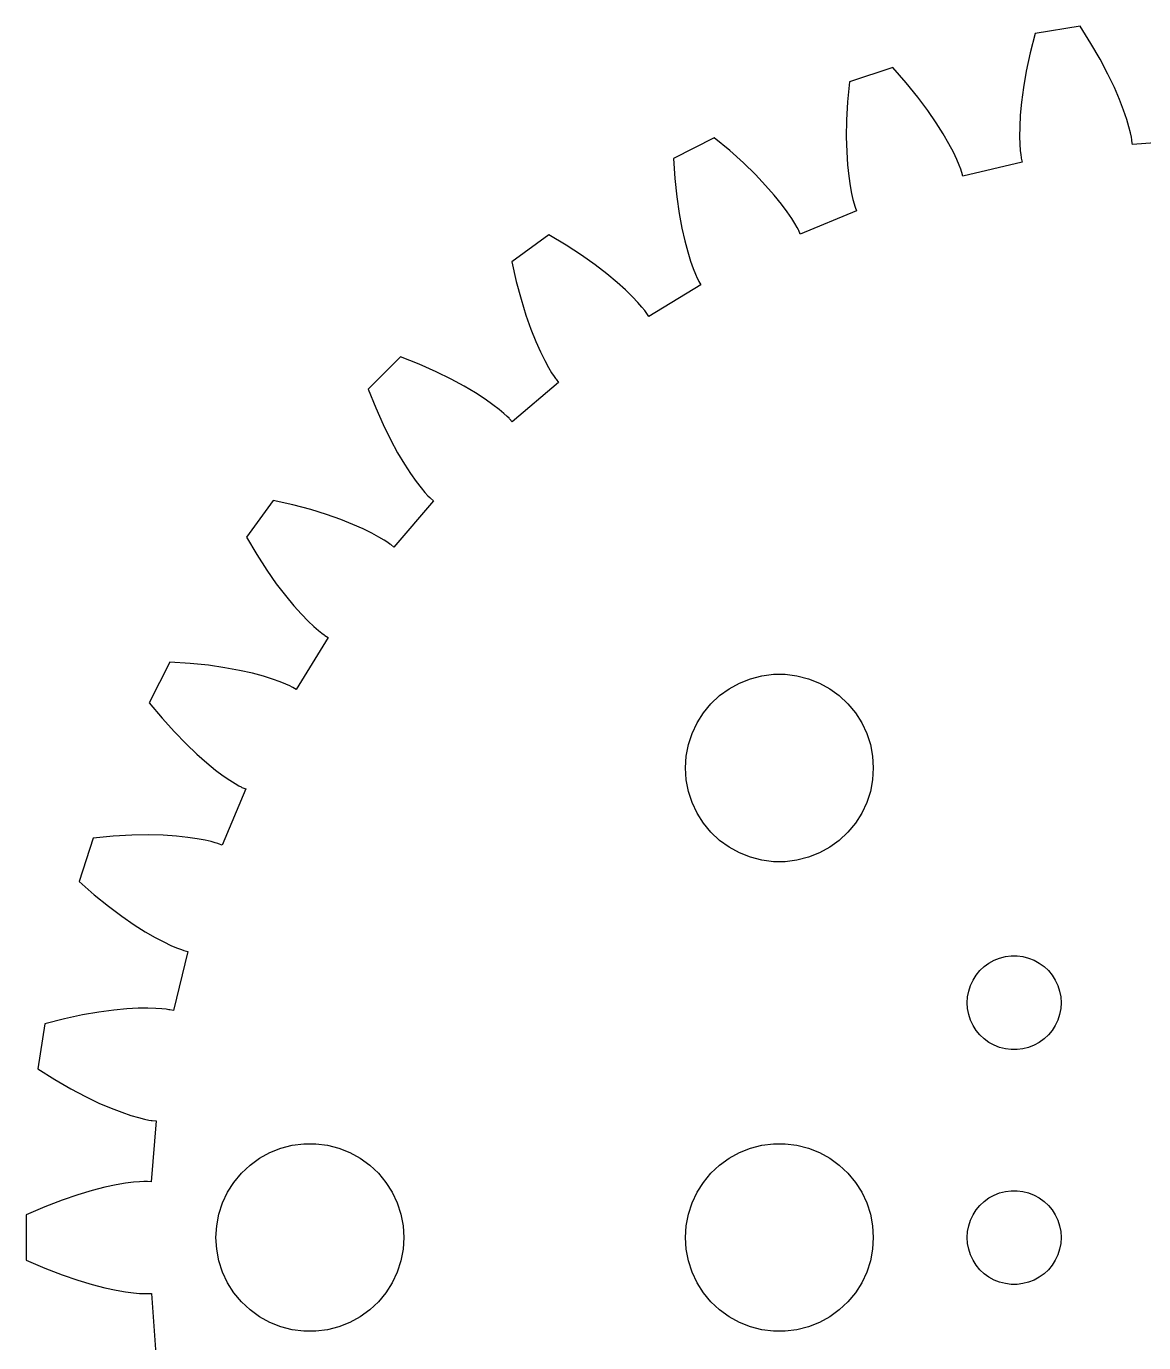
# Model space of a CAD drawing. Header units: metres. Extents: x -39 to 39, y 71 to 259.
# Drawn here: x -39.06 to -3.36, y 216.64 to 258.69 of the extents above; entities that cross this region are included whole.
import ezdxf

# ---------------------------------------------------------------- set-up
doc = ezdxf.new("R2010")
doc.units = ezdxf.units.M

msp = doc.modelspace()

# ---------------------------------------------------------------- linework, layer by layer
for p, q in [((-5.39183, 258.693), (-6.82874, 258.465)), ((-5.0466, 258.148), (-5.39183, 258.693)), ((-6.82874, 258.465), (-6.98885, 257.841)), ((-6.98885, 257.841), (-7.11221, 257.265)), ((-4.75145, 257.639), (-5.0466, 258.148)), ((-11.3783, 257.373), (-12.7619, 256.923)), ((-10.9522, 256.889), (-11.3783, 257.373)), ((-4.50298, 257.168), (-4.75145, 257.639)), ((-7.11221, 257.265), (-7.20299, 256.741)), ((-4.29761, 256.738), (-4.50298, 257.168)), ((-12.7619, 256.923), (-12.8224, 256.281)), ((-10.581, 256.432), (-10.9522, 256.889)), ((-7.20299, 256.741), (-7.26546, 256.268)), ((-4.13165, 256.352), (-4.29761, 256.738)), ((-12.8224, 256.281), (-12.8542, 255.694)), ((-10.2619, 256.006), (-10.581, 256.432)), ((-7.26546, 256.268), (-7.30394, 255.85)), ((-4.00127, 256.012), (-4.13165, 256.352)), ((-12.8542, 255.694), (-12.8618, 255.161)), ((-9.99182, 255.614), (-10.2619, 256.006)), ((-7.30394, 255.85), (-7.32281, 255.486)), ((-3.90248, 255.72), (-4.00127, 256.012)), ((-3.83121, 255.478), (-3.90248, 255.72)), ((-9.7675, 255.258), (-9.99182, 255.614)), ((-9.58549, 254.943), (-9.7675, 255.258)), ((-7.32281, 255.486), (-7.32652, 255.177)), ((-3.78329, 255.288), (-3.83121, 255.478)), ((-3.75444, 255.15), (-3.78329, 255.288)), ((-17.0846, 255.133), (-18.3809, 254.472)), ((-16.5881, 254.722), (-17.0846, 255.133)), ((-12.8618, 255.161), (-12.8496, 254.685)), ((-9.44223, 254.67), (-9.58549, 254.943)), ((-7.32652, 255.177), (-7.31955, 254.925)), ((-7.31955, 254.925), (-7.30634, 254.73)), ((-3.74036, 255.068), (-3.75444, 255.15)), ((-3.73665, 255.04), (-3.74036, 255.068)), ((-3.72354, 254.917), (-3.73665, 255.04)), ((-1.78416, 255.063), (-3.72354, 254.917)), ((-18.3809, 254.472), (-18.3402, 253.829)), ((-16.15, 254.329), (-16.5881, 254.722)), ((-12.8496, 254.685), (-12.8221, 254.266)), ((-9.33398, 254.442), (-9.44223, 254.67)), ((-9.2569, 254.261), (-9.33398, 254.442)), ((-7.30634, 254.73), (-7.29138, 254.59)), ((-7.29138, 254.59), (-7.27916, 254.507)), ((-7.27916, 254.507), (-7.27411, 254.48)), ((-7.27411, 254.48), (-7.24725, 254.352)), ((-15.7682, 253.958), (-16.15, 254.329)), ((-12.8221, 254.266), (-12.7838, 253.903)), ((-9.20697, 254.13), (-9.2569, 254.261)), ((-9.18008, 254.051), (-9.20697, 254.13)), ((-9.17209, 254.024), (-9.18008, 254.051)), ((-9.13991, 253.904), (-9.17209, 254.024)), ((-7.24725, 254.352), (-9.13991, 253.904)), ((-18.3402, 253.829), (-18.2797, 253.244)), ((-15.44, 253.612), (-15.7682, 253.958)), ((-15.1628, 253.296), (-15.44, 253.612)), ((-12.7838, 253.903), (-12.7393, 253.598)), ((-12.7393, 253.598), (-12.693, 253.35)), ((-18.2797, 253.244), (-18.2039, 252.716)), ((-14.9337, 253.013), (-15.1628, 253.296)), ((-12.693, 253.35), (-12.6493, 253.159)), ((-12.6493, 253.159), (-12.6127, 253.024)), ((-14.7495, 252.766), (-14.9337, 253.013)), ((-14.6069, 252.557), (-14.7495, 252.766)), ((-12.5319, 252.796), (-14.3312, 252.057)), ((-12.6127, 253.024), (-12.5876, 252.944)), ((-12.5876, 252.944), (-12.5783, 252.917)), ((-12.5783, 252.917), (-12.5319, 252.796)), ((-18.2039, 252.716), (-18.1174, 252.248)), ((-14.5026, 252.391), (-14.6069, 252.557)), ((-14.4328, 252.27), (-14.5026, 252.391)), ((-22.3703, 252.028), (-23.5472, 251.172)), ((-21.8155, 251.699), (-22.3703, 252.028)), ((-18.1174, 252.248), (-18.0246, 251.838)), ((-14.3938, 252.195), (-14.4328, 252.27)), ((-14.3817, 252.17), (-14.3938, 252.195)), ((-14.3312, 252.057), (-14.3817, 252.17)), ((-21.3214, 251.38), (-21.8155, 251.699)), ((-18.0246, 251.838), (-17.9301, 251.486)), ((-17.9301, 251.486), (-17.8384, 251.192)), ((-23.5472, 251.172), (-23.4064, 250.543)), ((-20.8862, 251.073), (-21.3214, 251.38)), ((-20.508, 250.783), (-20.8862, 251.073)), ((-17.8384, 251.192), (-17.7538, 250.954)), ((-20.1848, 250.514), (-20.508, 250.783)), ((-17.7538, 250.954), (-17.6808, 250.772)), ((-17.6808, 250.772), (-17.6235, 250.644)), ((-17.6235, 250.644), (-17.5862, 250.569)), ((-23.4064, 250.543), (-23.2551, 249.975)), ((-19.9142, 250.27), (-20.1848, 250.514)), ((-19.6936, 250.055), (-19.9142, 250.27)), ((-17.5079, 250.431), (-19.1696, 249.421)), ((-17.5862, 250.569), (-17.5728, 250.544)), ((-17.5728, 250.544), (-17.5079, 250.431)), ((-23.2551, 249.975), (-23.0978, 249.466)), ((-19.5202, 249.872), (-19.6936, 250.055)), ((-19.3912, 249.724), (-19.5202, 249.872)), ((-23.0978, 249.466), (-22.939, 249.017)), ((-19.3032, 249.615), (-19.3912, 249.724)), ((-19.253, 249.547), (-19.3032, 249.615)), ((-19.2371, 249.524), (-19.253, 249.547)), ((-19.1696, 249.421), (-19.2371, 249.524)), ((-22.939, 249.017), (-22.7832, 248.626)), ((-22.7832, 248.626), (-22.6349, 248.294)), ((-27.105, 248.134), (-28.1337, 247.105)), ((-26.5058, 247.896), (-27.105, 248.134)), ((-22.6349, 248.294), (-22.4982, 248.017)), ((-25.9677, 247.658), (-26.5058, 247.896)), ((-22.4982, 248.017), (-22.3775, 247.796)), ((-22.3775, 247.796), (-22.2769, 247.627)), ((-25.4899, 247.423), (-25.9677, 247.658)), ((-25.071, 247.196), (-25.4899, 247.423)), ((-22.0529, 247.318), (-23.536, 246.06)), ((-22.2769, 247.627), (-22.2003, 247.51)), ((-22.2003, 247.51), (-22.1517, 247.441)), ((-22.1517, 247.441), (-22.1346, 247.419)), ((-22.1346, 247.419), (-22.0529, 247.318)), ((-28.1337, 247.105), (-27.8963, 246.506)), ((-24.7098, 246.981), (-25.071, 247.196)), ((-24.4043, 246.782), (-24.7098, 246.981)), ((-27.8963, 246.506), (-27.6578, 245.968)), ((-24.1527, 246.604), (-24.4043, 246.782)), ((-23.9529, 246.45), (-24.1527, 246.604)), ((-23.8023, 246.324), (-23.9529, 246.45)), ((-23.6983, 246.23), (-23.8023, 246.324)), ((-23.6382, 246.172), (-23.6983, 246.23)), ((-23.6189, 246.151), (-23.6382, 246.172)), ((-23.536, 246.06), (-23.6189, 246.151)), ((-27.6578, 245.968), (-27.4229, 245.49)), ((-27.4229, 245.49), (-27.1958, 245.071)), ((-27.1958, 245.071), (-26.9809, 244.71)), ((-26.9809, 244.71), (-26.7823, 244.404)), ((-26.7823, 244.404), (-26.6041, 244.153)), ((-26.6041, 244.153), (-26.4502, 243.953)), ((-26.4502, 243.953), (-26.3245, 243.802)), ((-31.1724, 243.547), (-32.0275, 242.37)), ((-30.5434, 243.406), (-31.1724, 243.547)), ((-26.0549, 243.532), (-27.3229, 242.057)), ((-26.3245, 243.802), (-26.2305, 243.698)), ((-26.2305, 243.698), (-26.1717, 243.638)), ((-26.1717, 243.638), (-26.1514, 243.619)), ((-26.1514, 243.619), (-26.0549, 243.532)), ((-29.9747, 243.255), (-30.5434, 243.406)), ((-29.4659, 243.098), (-29.9747, 243.255)), ((-29.0167, 242.939), (-29.4659, 243.098)), ((-28.6263, 242.783), (-29.0167, 242.939)), ((-28.2935, 242.635), (-28.6263, 242.783)), ((-32.0275, 242.37), (-31.6993, 241.816)), ((-28.0172, 242.498), (-28.2935, 242.635)), ((-27.7957, 242.378), (-28.0172, 242.498)), ((-27.6273, 242.277), (-27.7957, 242.378)), ((-27.5099, 242.2), (-27.6273, 242.277)), ((-31.6993, 241.816), (-31.3796, 241.321)), ((-27.4413, 242.152), (-27.5099, 242.2)), ((-27.4191, 242.135), (-27.4413, 242.152)), ((-27.3229, 242.057), (-27.4191, 242.135)), ((-31.3796, 241.321), (-31.0728, 240.886)), ((-31.0728, 240.886), (-30.7829, 240.508)), ((-30.7829, 240.508), (-30.5141, 240.185)), ((-30.5141, 240.185), (-30.2702, 239.914)), ((-30.2702, 239.914), (-30.0549, 239.694)), ((-30.0549, 239.694), (-29.8716, 239.52)), ((-29.8716, 239.52), (-29.7239, 239.391)), ((-29.7239, 239.391), (-29.6148, 239.303)), ((-29.6148, 239.303), (-29.5473, 239.253)), ((-29.4152, 239.166), (-30.437, 237.511)), ((-29.5473, 239.253), (-29.5243, 239.237)), ((-29.5243, 239.237), (-29.4152, 239.166)), ((-34.4722, 238.381), (-35.1327, 237.085)), ((-33.8289, 238.34), (-34.4722, 238.381)), ((-33.2435, 238.28), (-33.8289, 238.34)), ((-32.7164, 238.204), (-33.2435, 238.28)), ((-32.2479, 238.117), (-32.7164, 238.204)), ((-31.8379, 238.025), (-32.2479, 238.117)), ((-31.4861, 237.93), (-31.8379, 238.025)), ((-31.1917, 237.838), (-31.4861, 237.93)), ((-30.9541, 237.754), (-31.1917, 237.838)), ((-30.772, 237.681), (-30.9541, 237.754)), ((-30.6441, 237.623), (-30.772, 237.681)), ((-30.5688, 237.586), (-30.6441, 237.623)), ((-16.6075, 237.533), (-16.2773, 237.714)), ((-16.2773, 237.714), (-15.927, 237.853)), ((-15.927, 237.853), (-15.5621, 237.947)), ((-15.5621, 237.947), (-15.1884, 237.994)), ((-15.1884, 237.994), (-14.8116, 237.994)), ((-14.8116, 237.994), (-14.4379, 237.947)), ((-14.4379, 237.947), (-14.0729, 237.853)), ((-14.0729, 237.853), (-13.7227, 237.714)), ((-13.7227, 237.714), (-13.3925, 237.533)), ((-30.5441, 237.573), (-30.5688, 237.586)), ((-30.437, 237.511), (-30.5441, 237.573)), ((-17.1869, 237.054), (-16.9123, 237.312)), ((-16.9123, 237.312), (-16.6075, 237.533)), ((-13.3925, 237.533), (-13.0877, 237.312)), ((-13.0877, 237.312), (-12.8131, 237.054)), ((-35.1327, 237.085), (-34.7217, 236.588)), ((-17.6289, 236.445), (-17.427, 236.763)), ((-17.427, 236.763), (-17.1869, 237.054)), ((-12.8131, 237.054), (-12.5729, 236.763)), ((-12.5729, 236.763), (-12.3711, 236.445)), ((-34.7217, 236.588), (-34.3286, 236.15)), ((-17.7893, 236.104), (-17.6289, 236.445)), ((-12.3711, 236.445), (-12.2107, 236.104)), ((-34.3286, 236.15), (-33.9575, 235.768)), ((-17.9057, 235.746), (-17.7893, 236.104)), ((-12.2107, 236.104), (-12.0942, 235.746)), ((-33.9575, 235.768), (-33.6121, 235.44)), ((-17.9763, 235.376), (-17.9057, 235.746)), ((-12.0942, 235.746), (-12.0237, 235.376)), ((-33.6121, 235.44), (-33.2961, 235.163)), ((-33.2961, 235.163), (-33.0128, 234.934)), ((-18, 235), (-17.9763, 235.376)), ((-12.0237, 235.376), (-12, 235)), ((-33.0128, 234.934), (-32.7656, 234.749)), ((-32.7656, 234.749), (-32.5575, 234.607)), ((-17.9763, 234.624), (-18, 235)), ((-12, 235), (-12.0237, 234.624)), ((-32.0513, 234.329), (-32.8016, 232.534)), ((-32.5575, 234.607), (-32.3914, 234.503)), ((-32.3914, 234.503), (-32.2699, 234.433)), ((-32.2699, 234.433), (-32.1954, 234.394)), ((-32.1954, 234.394), (-32.1701, 234.382)), ((-32.1701, 234.382), (-32.0513, 234.329)), ((-17.9057, 234.254), (-17.9763, 234.624)), ((-17.7893, 233.896), (-17.9057, 234.254)), ((-12.0942, 234.254), (-12.2107, 233.896)), ((-12.0237, 234.624), (-12.0942, 234.254)), ((-17.6289, 233.555), (-17.7893, 233.896)), ((-12.2107, 233.896), (-12.3711, 233.555)), ((-17.427, 233.237), (-17.6289, 233.555)), ((-12.3711, 233.555), (-12.5729, 233.237)), ((-17.1869, 232.946), (-17.427, 233.237)), ((-12.5729, 233.237), (-12.8131, 232.946)), ((-36.9232, 232.762), (-37.3728, 231.378)), ((-36.2815, 232.822), (-36.9232, 232.762)), ((-35.6938, 232.854), (-36.2815, 232.822)), ((-35.1614, 232.862), (-35.6938, 232.854)), ((-34.6851, 232.85), (-35.1614, 232.862)), ((-34.2656, 232.822), (-34.6851, 232.85)), ((-33.9033, 232.784), (-34.2656, 232.822)), ((-33.5982, 232.739), (-33.9033, 232.784)), ((-33.3503, 232.693), (-33.5982, 232.739)), ((-33.159, 232.649), (-33.3503, 232.693)), ((-33.0238, 232.613), (-33.159, 232.649)), ((-32.9435, 232.588), (-33.0238, 232.613)), ((-32.9171, 232.578), (-32.9435, 232.588)), ((-32.8016, 232.534), (-32.9171, 232.578)), ((-16.9123, 232.688), (-17.1869, 232.946)), ((-16.6075, 232.467), (-16.9123, 232.688)), ((-13.0877, 232.688), (-13.3925, 232.467)), ((-12.8131, 232.946), (-13.0877, 232.688)), ((-16.2773, 232.286), (-16.6075, 232.467)), ((-15.927, 232.147), (-16.2773, 232.286)), ((-15.5621, 232.053), (-15.927, 232.147)), ((-14.0729, 232.147), (-14.4379, 232.053)), ((-13.7227, 232.286), (-14.0729, 232.147)), ((-13.3925, 232.467), (-13.7227, 232.286)), ((-15.1884, 232.006), (-15.5621, 232.053)), ((-14.8116, 232.006), (-15.1884, 232.006)), ((-14.4379, 232.053), (-14.8116, 232.006)), ((-37.3728, 231.378), (-36.8892, 230.952)), ((-36.8892, 230.952), (-36.4324, 230.581)), ((-36.4324, 230.581), (-36.0061, 230.262)), ((-36.0061, 230.262), (-35.6136, 229.992)), ((-35.6136, 229.992), (-35.2581, 229.768)), ((-35.2581, 229.768), (-34.9425, 229.585)), ((-34.9425, 229.585), (-34.6695, 229.442)), ((-34.6695, 229.442), (-34.4417, 229.334)), ((-34.4417, 229.334), (-34.2613, 229.257)), ((-34.2613, 229.257), (-34.1304, 229.207)), ((-34.1304, 229.207), (-34.0507, 229.18)), ((-33.8982, 229.138), (-34.3585, 227.249)), ((-34.0507, 229.18), (-34.0238, 229.172)), ((-34.0238, 229.172), (-33.8982, 229.138)), ((-8.45613, 228.656), (-8.30373, 228.766)), ((-8.30373, 228.766), (-8.13866, 228.857)), ((-8.13866, 228.857), (-7.96352, 228.927)), ((-7.96352, 228.927), (-7.78107, 228.973)), ((-7.78107, 228.973), (-7.59418, 228.997)), ((-7.59418, 228.997), (-7.40581, 228.997)), ((-7.40581, 228.997), (-7.21892, 228.973)), ((-7.21892, 228.973), (-7.03647, 228.927)), ((-7.03647, 228.927), (-6.86133, 228.857)), ((-6.86133, 228.857), (-6.69626, 228.766)), ((-6.69626, 228.766), (-6.54385, 228.656)), ((-8.81445, 228.223), (-8.71352, 228.382)), ((-8.71352, 228.382), (-8.59344, 228.527)), ((-8.59344, 228.527), (-8.45613, 228.656)), ((-6.54385, 228.656), (-6.40654, 228.527)), ((-6.40654, 228.527), (-6.28647, 228.382)), ((-6.28647, 228.382), (-6.18553, 228.223)), ((-8.95287, 227.873), (-8.89465, 228.052)), ((-8.89465, 228.052), (-8.81445, 228.223)), ((-6.18553, 228.223), (-6.10533, 228.052)), ((-6.10533, 228.052), (-6.04712, 227.873)), ((-9, 227.5), (-8.98816, 227.688)), ((-8.98816, 227.312), (-9, 227.5)), ((-8.98816, 227.688), (-8.95287, 227.873)), ((-6.04712, 227.873), (-6.01183, 227.688)), ((-6.01183, 227.688), (-6, 227.5)), ((-6, 227.5), (-6.01183, 227.312)), ((-37.2652, 227.112), (-37.8407, 226.989)), ((-36.7405, 227.203), (-37.2652, 227.112)), ((-36.2682, 227.265), (-36.7405, 227.203)), ((-35.8496, 227.304), (-36.2682, 227.265)), ((-35.4857, 227.323), (-35.8496, 227.304)), ((-35.1774, 227.327), (-35.4857, 227.323)), ((-34.9253, 227.32), (-35.1774, 227.327)), ((-34.7296, 227.306), (-34.9253, 227.32)), ((-34.5903, 227.291), (-34.7296, 227.306)), ((-34.5071, 227.279), (-34.5903, 227.291)), ((-34.4795, 227.274), (-34.5071, 227.279)), ((-34.3585, 227.249), (-34.4795, 227.274)), ((-8.95287, 227.127), (-8.98816, 227.312)), ((-8.89465, 226.948), (-8.95287, 227.127)), ((-6.04712, 227.127), (-6.10533, 226.948)), ((-6.01183, 227.312), (-6.04712, 227.127)), ((-38.465, 226.829), (-38.6926, 225.392)), ((-37.8407, 226.989), (-38.465, 226.829)), ((-8.81445, 226.777), (-8.89465, 226.948)), ((-8.71352, 226.618), (-8.81445, 226.777)), ((-6.18553, 226.777), (-6.28647, 226.618)), ((-6.10533, 226.948), (-6.18553, 226.777)), ((-8.59344, 226.473), (-8.71352, 226.618)), ((-8.45613, 226.344), (-8.59344, 226.473)), ((-8.30373, 226.234), (-8.45613, 226.344)), ((-6.54385, 226.344), (-6.69626, 226.234)), ((-6.40654, 226.473), (-6.54385, 226.344)), ((-6.28647, 226.618), (-6.40654, 226.473)), ((-8.13866, 226.143), (-8.30373, 226.234)), ((-7.96352, 226.073), (-8.13866, 226.143)), ((-7.78107, 226.027), (-7.96352, 226.073)), ((-7.59418, 226.003), (-7.78107, 226.027)), ((-7.40581, 226.003), (-7.59418, 226.003)), ((-7.21892, 226.027), (-7.40581, 226.003)), ((-7.03647, 226.073), (-7.21892, 226.027)), ((-6.86133, 226.143), (-7.03647, 226.073)), ((-6.69626, 226.234), (-6.86133, 226.143)), ((-38.6926, 225.392), (-38.1483, 225.047)), ((-38.1483, 225.047), (-37.6391, 224.751)), ((-37.6391, 224.751), (-37.1682, 224.503)), ((-37.1682, 224.503), (-36.7382, 224.298)), ((-36.7382, 224.298), (-36.352, 224.132)), ((-36.352, 224.132), (-36.0118, 224.001)), ((-36.0118, 224.001), (-35.7198, 223.902)), ((-35.7198, 223.902), (-35.4778, 223.831)), ((-35.4778, 223.831), (-35.2876, 223.783)), ((-35.2876, 223.783), (-35.1505, 223.754)), ((-35.1505, 223.754), (-35.0676, 223.74)), ((-34.9104, 223.723), (-35.0694, 221.784)), ((-35.0676, 223.74), (-35.0398, 223.737)), ((-35.0398, 223.737), (-34.9104, 223.723)), ((-30.927, 222.853), (-30.5621, 222.947)), ((-30.5621, 222.947), (-30.1884, 222.994)), ((-30.1884, 222.994), (-29.8116, 222.994)), ((-29.8116, 222.994), (-29.4379, 222.947)), ((-29.4379, 222.947), (-29.0729, 222.853)), ((-15.927, 222.853), (-15.5621, 222.947)), ((-15.5621, 222.947), (-15.1884, 222.994)), ((-15.1884, 222.994), (-14.8116, 222.994)), ((-14.8116, 222.994), (-14.4379, 222.947)), ((-14.4379, 222.947), (-14.0729, 222.853)), ((-31.9123, 222.312), (-31.6075, 222.533)), ((-31.6075, 222.533), (-31.2773, 222.714)), ((-31.2773, 222.714), (-30.927, 222.853)), ((-29.0729, 222.853), (-28.7227, 222.714)), ((-28.7227, 222.714), (-28.3925, 222.533)), ((-28.3925, 222.533), (-28.0877, 222.312)), ((-16.9123, 222.312), (-16.6075, 222.533)), ((-16.6075, 222.533), (-16.2773, 222.714)), ((-16.2773, 222.714), (-15.927, 222.853)), ((-14.0729, 222.853), (-13.7227, 222.714)), ((-13.7227, 222.714), (-13.3925, 222.533)), ((-13.3925, 222.533), (-13.0877, 222.312)), ((-32.427, 221.763), (-32.1869, 222.054)), ((-32.1869, 222.054), (-31.9123, 222.312)), ((-28.0877, 222.312), (-27.8131, 222.054)), ((-27.8131, 222.054), (-27.5729, 221.763)), ((-17.427, 221.763), (-17.1869, 222.054)), ((-17.1869, 222.054), (-16.9123, 222.312)), ((-13.0877, 222.312), (-12.8131, 222.054)), ((-12.8131, 222.054), (-12.5729, 221.763)), ((-36.1944, 221.681), (-36.5508, 221.606)), ((-35.8905, 221.733), (-36.1944, 221.681)), ((-35.6404, 221.766), (-35.8905, 221.733)), ((-35.445, 221.783), (-35.6404, 221.766)), ((-35.305, 221.791), (-35.445, 221.783)), ((-35.2209, 221.791), (-35.305, 221.791)), ((-35.1929, 221.791), (-35.2209, 221.791)), ((-35.0694, 221.784), (-35.1929, 221.791)), ((-32.6289, 221.445), (-32.427, 221.763)), ((-27.5729, 221.763), (-27.3711, 221.445)), ((-17.6289, 221.445), (-17.427, 221.763)), ((-12.5729, 221.763), (-12.3711, 221.445)), ((-37.919, 221.195), (-38.4681, 220.983)), ((-37.415, 221.367), (-37.919, 221.195)), ((-36.9582, 221.502), (-37.415, 221.367)), ((-36.5508, 221.606), (-36.9582, 221.502)), ((-32.7893, 221.104), (-32.6289, 221.445)), ((-27.3711, 221.445), (-27.2107, 221.104)), ((-17.7893, 221.104), (-17.6289, 221.445)), ((-12.3711, 221.445), (-12.2107, 221.104)), ((-8.45613, 221.156), (-8.30373, 221.266)), ((-8.30373, 221.266), (-8.13866, 221.357)), ((-8.13866, 221.357), (-7.96352, 221.427)), ((-7.96352, 221.427), (-7.78107, 221.473)), ((-7.78107, 221.473), (-7.59418, 221.497)), ((-7.59418, 221.497), (-7.40581, 221.497)), ((-7.40581, 221.497), (-7.21892, 221.473)), ((-7.21892, 221.473), (-7.03647, 221.427)), ((-7.03647, 221.427), (-6.86133, 221.357)), ((-6.86133, 221.357), (-6.69626, 221.266)), ((-6.69626, 221.266), (-6.54385, 221.156)), ((-38.4681, 220.983), (-39.0597, 220.727)), ((-32.9057, 220.746), (-32.7893, 221.104)), ((-27.2107, 221.104), (-27.0942, 220.746)), ((-17.9057, 220.746), (-17.7893, 221.104)), ((-12.2107, 221.104), (-12.0942, 220.746)), ((-8.81445, 220.723), (-8.71352, 220.882)), ((-8.71352, 220.882), (-8.59344, 221.027)), ((-8.59344, 221.027), (-8.45613, 221.156)), ((-6.54385, 221.156), (-6.40654, 221.027)), ((-6.40654, 221.027), (-6.28647, 220.882)), ((-6.28647, 220.882), (-6.18553, 220.723)), ((-39.0597, 220.727), (-39.0597, 219.273)), ((-33, 220), (-32.9763, 220.376)), ((-32.9763, 220.376), (-32.9057, 220.746)), ((-27.0942, 220.746), (-27.0237, 220.376)), ((-27.0237, 220.376), (-27, 220)), ((-18, 220), (-17.9763, 220.376)), ((-17.9763, 220.376), (-17.9057, 220.746)), ((-12.0942, 220.746), (-12.0237, 220.376)), ((-12.0237, 220.376), (-12, 220)), ((-8.98816, 220.188), (-8.95287, 220.373)), ((-8.95287, 220.373), (-8.89465, 220.552)), ((-8.89465, 220.552), (-8.81445, 220.723)), ((-6.18553, 220.723), (-6.10533, 220.552)), ((-6.10533, 220.552), (-6.04712, 220.373)), ((-6.04712, 220.373), (-6.01183, 220.188)), ((-32.9763, 219.624), (-33, 220)), ((-27, 220), (-27.0237, 219.624)), ((-17.9763, 219.624), (-18, 220)), ((-12, 220), (-12.0237, 219.624)), ((-9, 220), (-8.98816, 220.188)), ((-8.98816, 219.812), (-9, 220)), ((-6.01183, 220.188), (-6, 220)), ((-6, 220), (-6.01183, 219.812)), ((-32.9057, 219.254), (-32.9763, 219.624)), ((-27.0237, 219.624), (-27.0942, 219.254)), ((-17.9057, 219.254), (-17.9763, 219.624)), ((-12.0237, 219.624), (-12.0942, 219.254)), ((-8.95287, 219.627), (-8.98816, 219.812)), ((-8.89465, 219.448), (-8.95287, 219.627)), ((-6.04712, 219.627), (-6.10533, 219.448)), ((-6.01183, 219.812), (-6.04712, 219.627)), ((-39.0597, 219.273), (-38.4681, 219.017)), ((-32.7893, 218.896), (-32.9057, 219.254)), ((-27.0942, 219.254), (-27.2107, 218.896)), ((-17.7893, 218.896), (-17.9057, 219.254)), ((-12.0942, 219.254), (-12.2107, 218.896)), ((-8.81445, 219.277), (-8.89465, 219.448)), ((-8.71352, 219.118), (-8.81445, 219.277)), ((-8.59344, 218.973), (-8.71352, 219.118)), ((-6.28647, 219.118), (-6.40654, 218.973)), ((-6.18553, 219.277), (-6.28647, 219.118)), ((-6.10533, 219.448), (-6.18553, 219.277)), ((-38.4681, 219.017), (-37.919, 218.805)), ((-37.919, 218.805), (-37.415, 218.633)), ((-32.6289, 218.555), (-32.7893, 218.896)), ((-27.2107, 218.896), (-27.3711, 218.555)), ((-17.6289, 218.555), (-17.7893, 218.896)), ((-12.2107, 218.896), (-12.3711, 218.555)), ((-8.45613, 218.844), (-8.59344, 218.973)), ((-8.30373, 218.734), (-8.45613, 218.844)), ((-8.13866, 218.643), (-8.30373, 218.734)), ((-6.69626, 218.734), (-6.86133, 218.643)), ((-6.54385, 218.844), (-6.69626, 218.734)), ((-6.40654, 218.973), (-6.54385, 218.844)), ((-37.415, 218.633), (-36.9582, 218.498)), ((-36.9582, 218.498), (-36.5508, 218.394)), ((-36.5508, 218.394), (-36.1944, 218.319)), ((-36.1944, 218.319), (-35.8905, 218.267)), ((-35.8905, 218.267), (-35.6404, 218.234)), ((-32.427, 218.237), (-32.6289, 218.555)), ((-27.3711, 218.555), (-27.5729, 218.237)), ((-17.427, 218.237), (-17.6289, 218.555)), ((-12.3711, 218.555), (-12.5729, 218.237)), ((-7.96352, 218.573), (-8.13866, 218.643)), ((-7.78107, 218.527), (-7.96352, 218.573)), ((-7.59418, 218.503), (-7.78107, 218.527)), ((-7.40581, 218.503), (-7.59418, 218.503)), ((-7.21892, 218.527), (-7.40581, 218.503)), ((-7.03647, 218.573), (-7.21892, 218.527)), ((-6.86133, 218.643), (-7.03647, 218.573)), ((-35.6404, 218.234), (-35.445, 218.217)), ((-35.445, 218.217), (-35.305, 218.209)), ((-35.305, 218.209), (-35.2209, 218.209)), ((-35.2209, 218.209), (-35.1929, 218.209)), ((-35.1929, 218.209), (-35.063, 218.216)), ((-35.063, 218.216), (-34.9168, 216.276)), ((-32.1869, 217.946), (-32.427, 218.237)), ((-31.9123, 217.688), (-32.1869, 217.946)), ((-27.8131, 217.946), (-28.0877, 217.688)), ((-27.5729, 218.237), (-27.8131, 217.946)), ((-17.1869, 217.946), (-17.427, 218.237)), ((-16.9123, 217.688), (-17.1869, 217.946)), ((-12.8131, 217.946), (-13.0877, 217.688)), ((-12.5729, 218.237), (-12.8131, 217.946)), ((-31.6075, 217.467), (-31.9123, 217.688)), ((-31.2773, 217.286), (-31.6075, 217.467)), ((-28.3925, 217.467), (-28.7227, 217.286)), ((-28.0877, 217.688), (-28.3925, 217.467)), ((-16.6075, 217.467), (-16.9123, 217.688)), ((-16.2773, 217.286), (-16.6075, 217.467)), ((-13.3925, 217.467), (-13.7227, 217.286)), ((-13.0877, 217.688), (-13.3925, 217.467)), ((-30.927, 217.147), (-31.2773, 217.286)), ((-30.5621, 217.053), (-30.927, 217.147)), ((-30.1884, 217.006), (-30.5621, 217.053)), ((-29.8116, 217.006), (-30.1884, 217.006)), ((-29.4379, 217.053), (-29.8116, 217.006)), ((-29.0729, 217.147), (-29.4379, 217.053)), ((-28.7227, 217.286), (-29.0729, 217.147)), ((-15.927, 217.147), (-16.2773, 217.286)), ((-15.5621, 217.053), (-15.927, 217.147)), ((-15.1884, 217.006), (-15.5621, 217.053)), ((-14.8116, 217.006), (-15.1884, 217.006)), ((-14.4379, 217.053), (-14.8116, 217.006)), ((-14.0729, 217.147), (-14.4379, 217.053)), ((-13.7227, 217.286), (-14.0729, 217.147))]:
    msp.add_line(p, q)

doc.saveas('drawing.dxf')
